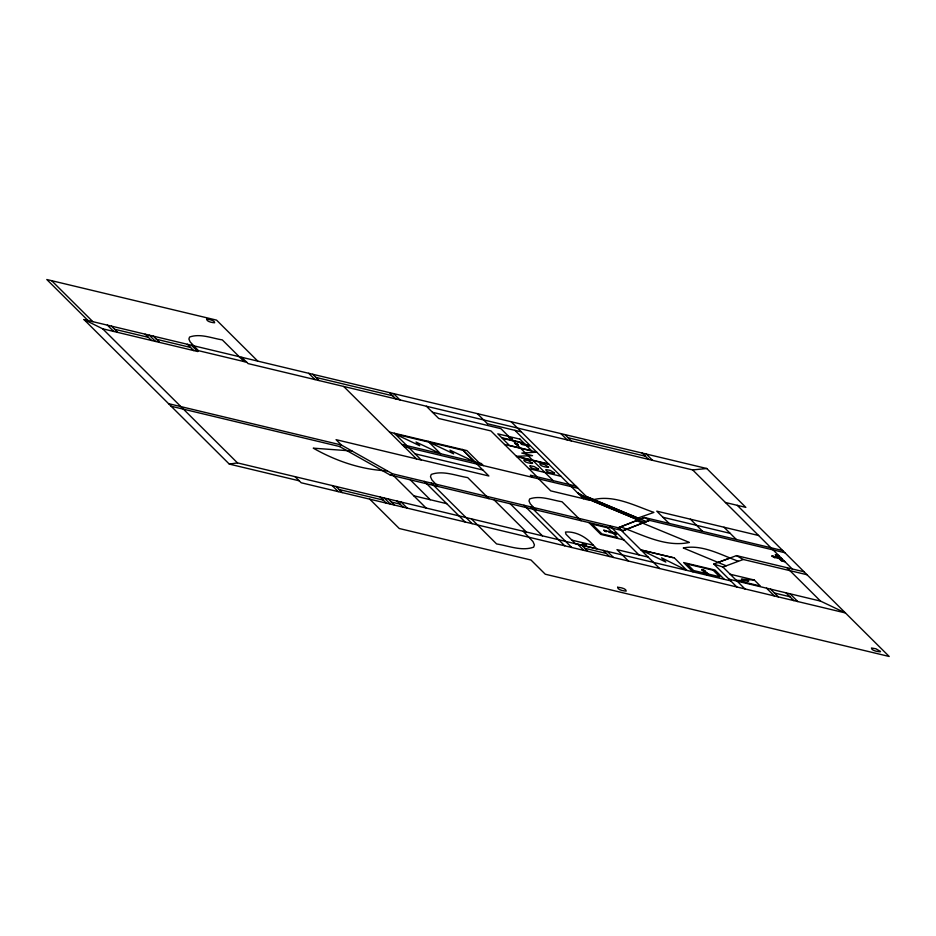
<?xml version="1.0" encoding="UTF-8"?>
<svg xmlns="http://www.w3.org/2000/svg" width="936" height="936" viewBox="0 0 936 936"><rect width="100%" height="100%" fill="white"/><g stroke="black" fill="none" stroke-linecap="round" stroke-linejoin="round"><path stroke-width="1.4" d="M171.124 406.224L339.651 446.542L341.441 445.021L168.55 403.662M339.651 446.542L390.277 475.067L392.523 473.803L618.848 527.939L659.623 568.503M784.918 552.743L649.537 520.357L622.955 530.724L618.193 527.787L638.258 519.925L589.235 499.52L577.524 492.827L589.423 499.59L511.15 421.726M618.193 527.787L644.541 517.526L782.742 550.579M736.878 586.989L713.805 564.034L736.492 555.621L804.059 571.791M738.399 561.284C720.919 554.908 702.421 544.179 683.257 547.97L718.111 562.442L730.291 557.926M713.805 564.034L722.931 567.029L743.254 559.482L807.031 574.739M591.107 500.292C612.401 493.763 634.152 505.487 653.89 512.413L635.591 518.86M586.322 496.513L584.005 497.332L644.073 522.405L646.39 521.586L586.322 496.513L640.236 519.059L644.541 517.526L649.537 520.357L622.955 530.724L390.277 475.067M725.435 502.503L745.852 507.382L706.774 468.515L83.983 319.55L229.297 464.092L237.475 462.899L730.735 580.882M241.757 357.283L248.087 363.589L692.687 469.93L706.774 468.515M754.299 580.016L741.37 579.197L748.718 580.963L736.222 580.25L760.324 586.018L754.299 580.016L730.185 574.248M352.03 450.988L313.267 448.168C335.872 460.968 361.144 469.72 387.247 470.843M114.566 329.25L148.321 337.323M156.382 339.253L190.499 347.42M315.877 377.407L392.746 395.788M568.082 437.732L645.349 456.218M196.396 350.181L246.718 362.22M83.983 319.55L102.679 328.805L197.777 351.55L191.365 345.232M487.492 423.774L521.375 431.905M432.502 412.296L500.912 428.653L553.153 480.636M504.527 444.46L536.773 452.17L521.808 453.082L532.549 455.656L516.403 456.277L548.648 463.987M516.941 456.698L549.034 464.385M389.563 432.104L466.9 450.602L481.56 465.18M463.109 450.31L395.226 434.082L419.761 445.747L416.017 442.026L440.587 453.726L428.103 441.312M528.945 468.643L561.038 476.319M402.035 444.506L481.221 463.449L483.397 465.613M404.212 446.683L577.758 488.194L575.582 486.018L530.361 475.207L532.537 477.372M758.616 535.509L656.768 511.15L669.064 523.388M415.057 453.808L482.882 470.036M662.91 517.269L730.185 533.356M421.048 459.775L488.873 475.991L462.314 449.502M583.409 498.689L550.742 490.873L538.645 478.846M778.518 555.516L775.242 554.732L778.097 557.563M775.874 555.364L779.162 556.148M781.373 558.347L771.662 555.914L774.4 557.505L781.911 558.886M780.823 560.29L784.122 561.085M784.777 561.74L781.501 560.957L778.623 558.102M623.891 539.92L600.807 534.397L588.931 522.58M413.77 495.776L446.729 503.673M642.552 550.391L672.949 557.657M648.133 557.084L616.976 549.631L628.454 561.05M571.826 540.107L593.307 545.243L596.864 548.788L575.383 543.64L565.987 534.245L565.473 532.046C576.003 531.203 586.591 537.229 593.307 545.243M729.062 579.208L820.544 601.099L845.442 612.951L301.181 482.765L295.051 476.67M774.47 593.026L789.879 596.712M339.218 489.551L383.245 500.081M391.306 502.012L400.117 504.118M584.836 548.297L606.364 553.445M229.297 464.092L299.216 480.811M636.55 520.638L689.364 542.447C665.613 547.56 642.365 534.749 620.58 526.851M718.111 562.442L726.207 565.812M589.423 499.59L590.008 500.374L583.561 498.841L514.894 430.326M428.875 442.073L453.691 453.855L449.947 450.134L474.739 461.881L462.279 449.479M392.523 473.803L341.347 445.01L336.059 439.663L421.34 460.067L394.395 433.263M736.492 555.621L743.254 559.482M737.252 505.323L889.2 656.475L545.267 574.213L531.005 560.032L399.262 528.512L369.767 499.169M692.687 469.93L792.242 568.959M786.965 567.696L820.533 601.099M724.019 527.237L736.339 539.475M789.996 593.787L797.811 601.567M785.971 592.827L793.787 600.596M646.214 454.03L652.544 460.325M642.178 453.059L648.519 459.365M770.562 589.142L778.366 596.911M766.525 588.171L774.341 595.951M690.394 519.188L702.702 531.437M722.931 567.029L744.927 588.908M724.253 579.314L714.952 570.047L683.643 562.559L692.944 571.826M564.911 434.585L571.241 440.879M560.886 433.614L567.216 439.92M609.664 525.751L638.949 554.884M477.29 413.618L487.527 423.809M537.007 476.775L490.932 430.934L438.715 418.474L426.406 406.236M581.08 520.708L562.033 501.766C551.538 500.081 540.095 495.179 529.671 498.935L528.992 500.947L530.267 503.802L535.837 509.886M607.335 551.362L613.466 557.47M603.299 550.403L609.441 556.499M581.771 545.243L587.902 551.351M577.734 544.284L583.877 550.391M530.958 506.926L571.732 547.478M523.973 505.253L564.747 545.817M510.249 503.79L542.47 535.848M393.611 393.611L399.941 399.906M389.587 392.64L395.916 398.947M494.138 499.941L526.36 531.987M523.189 531.238L532.982 541.593L534.433 544.869L533.66 547.162C521.715 551.468 508.611 545.852 496.595 543.933L471.37 518.837M488.873 498.642L467.719 477.606C455.879 475.71 442.997 470.188 431.239 474.423L430.49 476.681L431.905 479.899L437.896 486.451M343.664 386.439L416.508 458.909M431.367 483.093L472.142 523.657M424.382 481.432L465.157 521.995M312.706 374.26L319.047 380.554M308.681 373.288L315.022 379.595M410.272 479.84L430.256 499.719M393.787 475.909L426.079 508.002M401.076 502.024L407.219 508.131M257.763 361.109L216.555 320.124L46.8 279.525L87.996 320.51M397.051 501.064L403.182 507.172M388.241 498.958L394.372 505.054M384.216 497.987L390.347 504.094M244.144 361.6L222.323 339.897C211.7 338.2 200.129 333.239 189.575 337.042L188.896 339.066L190.184 341.956L198.385 350.649M380.18 497.028L386.322 503.135M336.141 486.498L342.284 492.593M332.116 485.527L338.247 491.634M187.329 344.261L193.67 350.567M153.211 336.106L159.541 342.4M149.187 335.135L155.516 341.441M145.15 334.175L151.492 340.47M111.396 326.102L117.737 332.397M107.371 325.131L113.701 331.438M102.679 328.805L237.475 462.899M51.632 280.671L92.828 321.656M777.488 555.75L778.108 556.124L777.488 555.75M772.563 556.019L774.481 557.517L772.563 556.019M782.461 560.488L781.876 560.313L782.461 560.453M509.125 437.638C511.746 440.762 514.753 438.036 509.125 437.638M509.909 437.99L512.086 438.773L509.909 437.99M515.911 443.968L518.099 444.752L515.911 443.968M515.128 443.617C517.748 446.741 520.755 444.015 515.128 443.617M603.743 530.244C606.352 533.356 609.371 530.63 603.743 530.244M604.527 530.583L606.703 531.367L604.527 530.583M701.789 569.79C704.398 572.902 707.417 570.188 701.789 569.79M702.562 570.141L704.75 570.925L702.562 570.141M532.549 463.18L532.128 463.46C529.589 463.367 523.622 462.244 523.809 459.787L528.185 460.57L532.549 463.18M538.528 469.135L538.118 469.416C535.567 469.322 529.612 468.199 529.799 465.742L534.163 466.526L538.528 469.135M548.554 467.017L548.145 467.298C545.594 467.204 539.639 466.07 539.826 463.612L544.202 464.408L548.554 467.017M554.545 472.972L554.124 473.253C551.585 473.16 545.618 472.025 545.805 469.568L550.181 470.352L554.545 472.972M206.716 319.246C206.552 321.598 212.238 322.674 214.672 322.768C214.847 320.404 209.149 319.34 206.716 319.246M617.608 587.293C617.421 589.832 623.575 591.002 626.207 591.096C626.406 588.557 620.24 587.387 617.608 587.293M880.472 651.491L880.039 651.784C877.418 651.69 871.24 650.52 871.439 647.981L875.967 648.8L880.472 651.491M519.96 439.136L497.8 433.836L501.673 437.697L523.832 442.997L519.96 439.136M524.359 443.559L502.211 438.259L509.371 445.396L531.531 450.696L524.359 443.559M528.056 445.033L520.533 443.231L521.726 444.413L529.25 446.215L528.056 445.033M607.792 527.845L591.962 524.055L601.86 533.894L617.69 537.685L607.792 527.845M615.432 532.958L607.909 531.157L609.102 532.338L616.625 534.14L615.432 532.958M674.329 557.891L640.926 549.9L665.835 562.068L661.6 557.856L686.884 570.387L674.329 557.891M713.162 570.246L687.071 563.999L693.635 570.539L719.725 576.775L713.162 570.246M706.621 572.411L703.404 571.639L706.165 574.4L709.394 575.172L706.621 572.411M585.749 544.553L582.332 543.734L586.357 545.15L585.749 544.553"/></g></svg>
